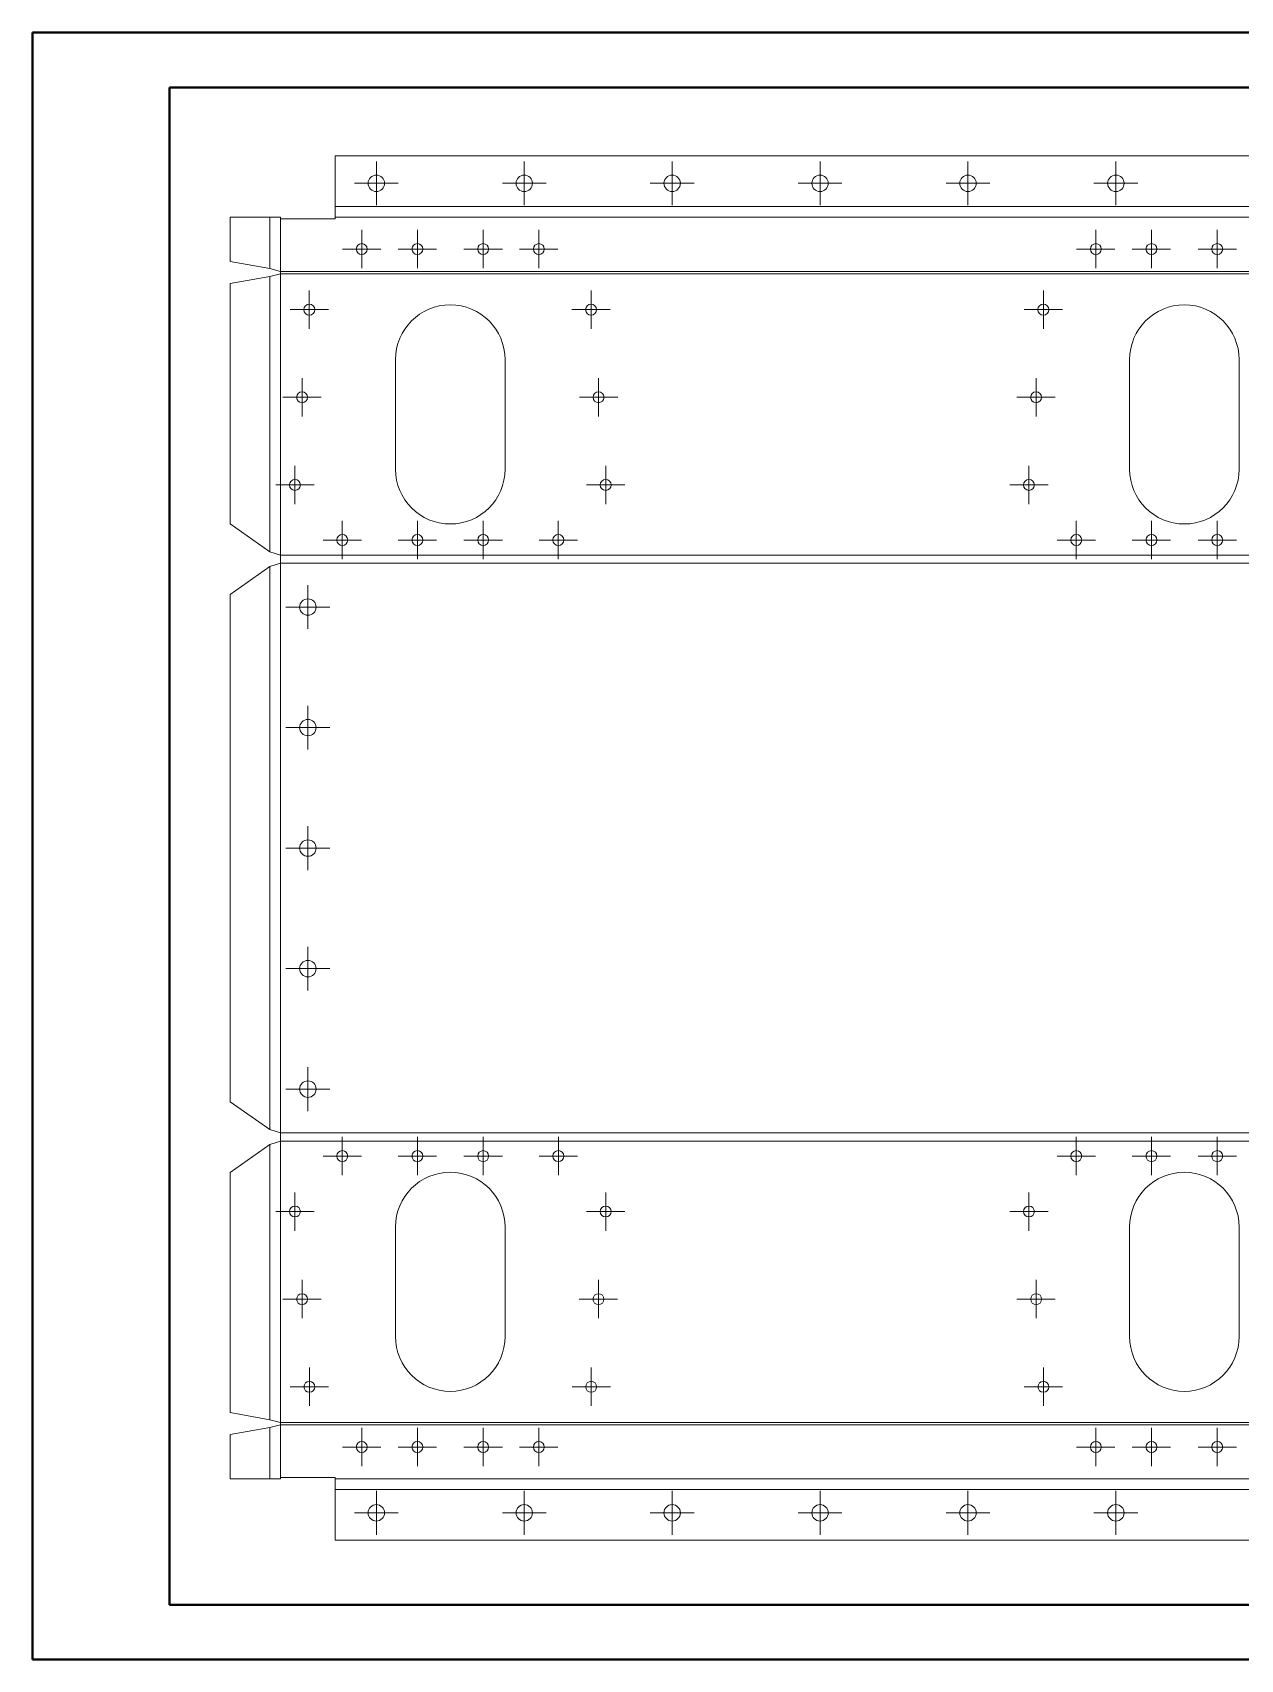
# Model space of a CAD drawing. Header units: millimetres. Extents: x 0 to 420, y 0 to 297.
# Drawn here: x 0.1 to 220.6, y 0.2 to 297.2 of the extents above; entities that cross this region are included whole.
import ezdxf

# ---------------------------------------------------------------- set-up
doc = ezdxf.new("R2010")
doc.units = ezdxf.units.MM

# ---------------------------------------------------------------- blocks, each defined once
blk = doc.blocks.new('SW_CENTERMARKSYMBOL_10')
at = {"color": 0, "linetype": 'Continuous', "lineweight": 0}
for p, q in [((0, 2.5), (0, 4)), ((-2.5, 0), (-4, 0)), ((0, 0), (-2.5, 0)), ((0, 0), (0, 2.5)), ((0, 0), (0, -2.5)), ((0, 0), (2.5, 0)), ((2.5, 0), (4, 0)), ((0, -2.5), (0, -4))]:
    blk.add_line(p, q, dxfattribs=at)
blk = doc.blocks.new('SW_CENTERMARKSYMBOL_11')
at = {"color": 0, "linetype": 'Continuous', "lineweight": 0}
for p, q in [((0, 2.5), (0, 4)), ((-2.5, 0), (-4, 0)), ((0, 0), (-2.5, 0)), ((0, 0), (0, 2.5)), ((0, 0), (0, -2.5)), ((0, 0), (2.5, 0)), ((2.5, 0), (4, 0)), ((0, -2.5), (0, -4))]:
    blk.add_line(p, q, dxfattribs=at)
blk = doc.blocks.new('SW_CENTERMARKSYMBOL_12')
at = {"color": 0, "linetype": 'Continuous', "lineweight": 0}
for p, q in [((0, 2.5), (0, 4)), ((-2.5, 0), (-4, 0)), ((0, 0), (-2.5, 0)), ((0, 0), (0, 2.5)), ((0, 0), (0, -2.5)), ((0, 0), (2.5, 0)), ((2.5, 0), (4, 0)), ((0, -2.5), (0, -4))]:
    blk.add_line(p, q, dxfattribs=at)
blk = doc.blocks.new('SW_CENTERMARKSYMBOL_13')
at = {"color": 0, "linetype": 'Continuous', "lineweight": 0}
for p, q in [((0, 2.5), (0, 4)), ((-2.5, 0), (-4, 0)), ((0, 0), (-2.5, 0)), ((0, 0), (0, 2.5)), ((0, 0), (0, -2.5)), ((0, 0), (2.5, 0)), ((2.5, 0), (4, 0)), ((0, -2.5), (0, -4))]:
    blk.add_line(p, q, dxfattribs=at)
blk = doc.blocks.new('SW_CENTERMARKSYMBOL_14')
at = {"color": 0, "linetype": 'Continuous', "lineweight": 0}
for p, q in [((0, 2.5), (0, 4)), ((-2.5, 0), (-4, 0)), ((0, 0), (-2.5, 0)), ((0, 0), (0, 2.5)), ((0, 0), (0, -2.5)), ((0, 0), (2.5, 0)), ((2.5, 0), (4, 0)), ((0, -2.5), (0, -4))]:
    blk.add_line(p, q, dxfattribs=at)
blk = doc.blocks.new('SW_CENTERMARKSYMBOL_15')
at = {"color": 0, "linetype": 'Continuous', "lineweight": 0}
for p, q in [((0, 2.5), (0, 3.5)), ((-2.5, 0), (-3.5, 0)), ((0, 0), (-2.5, 0)), ((0, 0), (0, 2.5)), ((0, 0), (0, -2.5)), ((0, 0), (2.5, 0)), ((2.5, 0), (3.5, 0)), ((0, -2.5), (0, -3.5))]:
    blk.add_line(p, q, dxfattribs=at)
blk = doc.blocks.new('SW_CENTERMARKSYMBOL_16')
at = {"color": 0, "linetype": 'Continuous', "lineweight": 0}
for p, q in [((0, 2.5), (0, 3.5)), ((-2.5, 0), (-3.5, 0)), ((0, 0), (-2.5, 0)), ((0, 0), (0, 2.5)), ((0, 0), (0, -2.5)), ((0, 0), (2.5, 0)), ((2.5, 0), (3.5, 0)), ((0, -2.5), (0, -3.5))]:
    blk.add_line(p, q, dxfattribs=at)
blk = doc.blocks.new('SW_CENTERMARKSYMBOL_17')
at = {"color": 0, "linetype": 'Continuous', "lineweight": 0}
for p, q in [((0, 2.5), (0, 3.5)), ((-2.5, 0), (-3.5, 0)), ((0, 0), (-2.5, 0)), ((0, 0), (0, 2.5)), ((0, 0), (0, -2.5)), ((0, 0), (2.5, 0)), ((2.5, 0), (3.5, 0)), ((0, -2.5), (0, -3.5))]:
    blk.add_line(p, q, dxfattribs=at)
blk = doc.blocks.new('SW_CENTERMARKSYMBOL_18')
at = {"color": 0, "linetype": 'Continuous', "lineweight": 0}
for p, q in [((0, 2.5), (0, 3.5)), ((-2.5, 0), (-3.5, 0)), ((0, 0), (-2.5, 0)), ((0, 0), (0, 2.5)), ((0, 0), (0, -2.5)), ((0, 0), (2.5, 0)), ((2.5, 0), (3.5, 0)), ((0, -2.5), (0, -3.5))]:
    blk.add_line(p, q, dxfattribs=at)
blk = doc.blocks.new('SW_CENTERMARKSYMBOL_19')
at = {"color": 0, "linetype": 'Continuous', "lineweight": 0}
for p, q in [((0, 2.5), (0, 3.5)), ((-2.5, 0), (-3.5, 0)), ((0, 0), (-2.5, 0)), ((0, 0), (0, 2.5)), ((0, 0), (0, -2.5)), ((0, 0), (2.5, 0)), ((2.5, 0), (3.5, 0)), ((0, -2.5), (0, -3.5))]:
    blk.add_line(p, q, dxfattribs=at)
blk = doc.blocks.new('SW_CENTERMARKSYMBOL_20')
at = {"color": 0, "linetype": 'Continuous', "lineweight": 0}
for p, q in [((0, 2.5), (0, 3.5)), ((-2.5, 0), (-3.5, 0)), ((0, 0), (-2.5, 0)), ((0, 0), (0, 2.5)), ((0, 0), (0, -2.5)), ((0, 0), (2.5, 0)), ((2.5, 0), (3.5, 0)), ((0, -2.5), (0, -3.5))]:
    blk.add_line(p, q, dxfattribs=at)
blk = doc.blocks.new('SW_CENTERMARKSYMBOL_21')
at = {"color": 0, "linetype": 'Continuous', "lineweight": 0}
for p, q in [((0, 2.5), (0, 3.5)), ((-2.5, 0), (-3.5, 0)), ((0, 0), (-2.5, 0)), ((0, 0), (0, 2.5)), ((0, 0), (0, -2.5)), ((0, 0), (2.5, 0)), ((2.5, 0), (3.5, 0)), ((0, -2.5), (0, -3.5))]:
    blk.add_line(p, q, dxfattribs=at)
blk = doc.blocks.new('SW_CENTERMARKSYMBOL_22')
at = {"color": 0, "linetype": 'Continuous', "lineweight": 0}
for p, q in [((0, 2.5), (0, 3.5)), ((-2.5, 0), (-3.5, 0)), ((0, 0), (-2.5, 0)), ((0, 0), (0, 2.5)), ((0, 0), (0, -2.5)), ((0, 0), (2.5, 0)), ((2.5, 0), (3.5, 0)), ((0, -2.5), (0, -3.5))]:
    blk.add_line(p, q, dxfattribs=at)
blk = doc.blocks.new('SW_CENTERMARKSYMBOL_23')
at = {"color": 0, "linetype": 'Continuous', "lineweight": 0}
for p, q in [((0, 2.5), (0, 3.5)), ((-2.5, 0), (-3.5, 0)), ((0, 0), (-2.5, 0)), ((0, 0), (0, 2.5)), ((0, 0), (0, -2.5)), ((0, 0), (2.5, 0)), ((2.5, 0), (3.5, 0)), ((0, -2.5), (0, -3.5))]:
    blk.add_line(p, q, dxfattribs=at)
blk = doc.blocks.new('SW_CENTERMARKSYMBOL_24')
at = {"color": 0, "linetype": 'Continuous', "lineweight": 0}
for p, q in [((0, 2.5), (0, 3.5)), ((-2.5, 0), (-3.5, 0)), ((0, 0), (-2.5, 0)), ((0, 0), (0, 2.5)), ((0, 0), (0, -2.5)), ((0, 0), (2.5, 0)), ((2.5, 0), (3.5, 0)), ((0, -2.5), (0, -3.5))]:
    blk.add_line(p, q, dxfattribs=at)
blk = doc.blocks.new('SW_CENTERMARKSYMBOL_36')
at = {"color": 0, "linetype": 'Continuous', "lineweight": 0}
for p, q in [((0, 2.5), (0, 3.5)), ((-2.5, 0), (-3.5, 0)), ((0, 0), (-2.5, 0)), ((0, 0), (0, 2.5)), ((0, 0), (0, -2.5)), ((0, 0), (2.5, 0)), ((2.5, 0), (3.5, 0)), ((0, -2.5), (0, -3.5))]:
    blk.add_line(p, q, dxfattribs=at)
blk = doc.blocks.new('SW_CENTERMARKSYMBOL_37')
at = {"color": 0, "linetype": 'Continuous', "lineweight": 0}
for p, q in [((0, 2.5), (0, 3.5)), ((-2.5, 0), (-3.5, 0)), ((0, 0), (-2.5, 0)), ((0, 0), (0, 2.5)), ((0, 0), (0, -2.5)), ((0, 0), (2.5, 0)), ((2.5, 0), (3.5, 0)), ((0, -2.5), (0, -3.5))]:
    blk.add_line(p, q, dxfattribs=at)
blk = doc.blocks.new('SW_CENTERMARKSYMBOL_38')
at = {"color": 0, "linetype": 'Continuous', "lineweight": 0}
for p, q in [((0, 2.5), (0, 3.5)), ((-2.5, 0), (-3.5, 0)), ((0, 0), (-2.5, 0)), ((0, 0), (0, 2.5)), ((0, 0), (0, -2.5)), ((0, 0), (2.5, 0)), ((2.5, 0), (3.5, 0)), ((0, -2.5), (0, -3.5))]:
    blk.add_line(p, q, dxfattribs=at)
blk = doc.blocks.new('SW_CENTERMARKSYMBOL_39')
at = {"color": 0, "linetype": 'Continuous', "lineweight": 0}
for p, q in [((0, 2.5), (0, 3.5)), ((-2.5, 0), (-3.5, 0)), ((0, 0), (-2.5, 0)), ((0, 0), (0, 2.5)), ((0, 0), (0, -2.5)), ((0, 0), (2.5, 0)), ((2.5, 0), (3.5, 0)), ((0, -2.5), (0, -3.5))]:
    blk.add_line(p, q, dxfattribs=at)
blk = doc.blocks.new('SW_CENTERMARKSYMBOL_40')
at = {"color": 0, "linetype": 'Continuous', "lineweight": 0}
for p, q in [((0, 2.5), (0, 3.5)), ((-2.5, 0), (-3.5, 0)), ((0, 0), (-2.5, 0)), ((0, 0), (0, 2.5)), ((0, 0), (0, -2.5)), ((0, 0), (2.5, 0)), ((2.5, 0), (3.5, 0)), ((0, -2.5), (0, -3.5))]:
    blk.add_line(p, q, dxfattribs=at)
blk = doc.blocks.new('SW_CENTERMARKSYMBOL_41')
at = {"color": 0, "linetype": 'Continuous', "lineweight": 0}
for p, q in [((0, 2.5), (0, 3.5)), ((-2.5, 0), (-3.5, 0)), ((0, 0), (-2.5, 0)), ((0, 0), (0, 2.5)), ((0, 0), (0, -2.5)), ((0, 0), (2.5, 0)), ((2.5, 0), (3.5, 0)), ((0, -2.5), (0, -3.5))]:
    blk.add_line(p, q, dxfattribs=at)
blk = doc.blocks.new('SW_CENTERMARKSYMBOL_55')
at = {"color": 0, "linetype": 'Continuous', "lineweight": 0}
for p, q in [((0, 2.5), (0, 3.5)), ((-2.5, 0), (-3.5, 0)), ((0, 0), (-2.5, 0)), ((0, 0), (0, 2.5)), ((0, 0), (0, -2.5)), ((0, 0), (2.5, 0)), ((2.5, 0), (3.5, 0)), ((0, -2.5), (0, -3.5))]:
    blk.add_line(p, q, dxfattribs=at)
blk = doc.blocks.new('SW_CENTERMARKSYMBOL_56')
at = {"color": 0, "linetype": 'Continuous', "lineweight": 0}
for p, q in [((0, 2.5), (0, 3.5)), ((-2.5, 0), (-3.5, 0)), ((0, 0), (-2.5, 0)), ((0, 0), (0, 2.5)), ((0, 0), (0, -2.5)), ((0, 0), (2.5, 0)), ((2.5, 0), (3.5, 0)), ((0, -2.5), (0, -3.5))]:
    blk.add_line(p, q, dxfattribs=at)
blk = doc.blocks.new('SW_CENTERMARKSYMBOL_57')
at = {"color": 0, "linetype": 'Continuous', "lineweight": 0}
for p, q in [((0, 2.5), (0, 3.5)), ((-2.5, 0), (-3.5, 0)), ((0, 0), (-2.5, 0)), ((0, 0), (0, 2.5)), ((0, 0), (0, -2.5)), ((0, 0), (2.5, 0)), ((2.5, 0), (3.5, 0)), ((0, -2.5), (0, -3.5))]:
    blk.add_line(p, q, dxfattribs=at)
blk = doc.blocks.new('SW_CENTERMARKSYMBOL_58')
at = {"color": 0, "linetype": 'Continuous', "lineweight": 0}
for p, q in [((0, 2.5), (0, 3.5)), ((-2.5, 0), (-3.5, 0)), ((0, 0), (-2.5, 0)), ((0, 0), (0, 2.5)), ((0, 0), (0, -2.5)), ((0, 0), (2.5, 0)), ((2.5, 0), (3.5, 0)), ((0, -2.5), (0, -3.5))]:
    blk.add_line(p, q, dxfattribs=at)
blk = doc.blocks.new('SW_CENTERMARKSYMBOL_59')
at = {"color": 0, "linetype": 'Continuous', "lineweight": 0}
for p, q in [((0, 2.5), (0, 3.5)), ((-2.5, 0), (-3.5, 0)), ((0, 0), (-2.5, 0)), ((0, 0), (0, 2.5)), ((0, 0), (0, -2.5)), ((0, 0), (2.5, 0)), ((2.5, 0), (3.5, 0)), ((0, -2.5), (0, -3.5))]:
    blk.add_line(p, q, dxfattribs=at)
blk = doc.blocks.new('SW_CENTERMARKSYMBOL_60')
at = {"color": 0, "linetype": 'Continuous', "lineweight": 0}
for p, q in [((0, 2.5), (0, 3.5)), ((-2.5, 0), (-3.5, 0)), ((0, 0), (-2.5, 0)), ((0, 0), (0, 2.5)), ((0, 0), (0, -2.5)), ((0, 0), (2.5, 0)), ((2.5, 0), (3.5, 0)), ((0, -2.5), (0, -3.5))]:
    blk.add_line(p, q, dxfattribs=at)
blk = doc.blocks.new('SW_CENTERMARKSYMBOL_61')
at = {"color": 0, "linetype": 'Continuous', "lineweight": 0}
for p, q in [((0, 2.5), (0, 3.5)), ((-2.5, 0), (-3.5, 0)), ((0, 0), (-2.5, 0)), ((0, 0), (0, 2.5)), ((0, 0), (0, -2.5)), ((0, 0), (2.5, 0)), ((2.5, 0), (3.5, 0)), ((0, -2.5), (0, -3.5))]:
    blk.add_line(p, q, dxfattribs=at)
blk = doc.blocks.new('SW_CENTERMARKSYMBOL_62')
at = {"color": 0, "linetype": 'Continuous', "lineweight": 0}
for p, q in [((0, 2.5), (0, 3.5)), ((-2.5, 0), (-3.5, 0)), ((0, 0), (-2.5, 0)), ((0, 0), (0, 2.5)), ((0, 0), (0, -2.5)), ((0, 0), (2.5, 0)), ((2.5, 0), (3.5, 0)), ((0, -2.5), (0, -3.5))]:
    blk.add_line(p, q, dxfattribs=at)
blk = doc.blocks.new('SW_CENTERMARKSYMBOL_63')
at = {"color": 0, "linetype": 'Continuous', "lineweight": 0}
for p, q in [((0, 2.5), (0, 3.5)), ((-2.5, 0), (-3.5, 0)), ((0, 0), (-2.5, 0)), ((0, 0), (0, 2.5)), ((0, 0), (0, -2.5)), ((0, 0), (2.5, 0)), ((2.5, 0), (3.5, 0)), ((0, -2.5), (0, -3.5))]:
    blk.add_line(p, q, dxfattribs=at)
blk = doc.blocks.new('SW_CENTERMARKSYMBOL_64')
at = {"color": 0, "linetype": 'Continuous', "lineweight": 0}
for p, q in [((0, 2.5), (0, 3.5)), ((-2.5, 0), (-3.5, 0)), ((0, 0), (-2.5, 0)), ((0, 0), (0, 2.5)), ((0, 0), (0, -2.5)), ((0, 0), (2.5, 0)), ((2.5, 0), (3.5, 0)), ((0, -2.5), (0, -3.5))]:
    blk.add_line(p, q, dxfattribs=at)
blk = doc.blocks.new('SW_CENTERMARKSYMBOL_69')
at = {"color": 0, "linetype": 'Continuous', "lineweight": 0}
for p, q in [((0, 2.5), (0, 3.5)), ((-2.5, 0), (-3.5, 0)), ((0, 0), (-2.5, 0)), ((0, 0), (0, 2.5)), ((0, 0), (0, -2.5)), ((0, 0), (2.5, 0)), ((2.5, 0), (3.5, 0)), ((0, -2.5), (0, -3.5))]:
    blk.add_line(p, q, dxfattribs=at)
blk = doc.blocks.new('SW_CENTERMARKSYMBOL_70')
at = {"color": 0, "linetype": 'Continuous', "lineweight": 0}
for p, q in [((0, 2.5), (0, 3.5)), ((-2.5, 0), (-3.5, 0)), ((0, 0), (-2.5, 0)), ((0, 0), (0, 2.5)), ((0, 0), (0, -2.5)), ((0, 0), (2.5, 0)), ((2.5, 0), (3.5, 0)), ((0, -2.5), (0, -3.5))]:
    blk.add_line(p, q, dxfattribs=at)
blk = doc.blocks.new('SW_CENTERMARKSYMBOL_71')
at = {"color": 0, "linetype": 'Continuous', "lineweight": 0}
for p, q in [((0, 2.5), (0, 3.5)), ((-2.5, 0), (-3.5, 0)), ((0, 0), (-2.5, 0)), ((0, 0), (0, 2.5)), ((0, 0), (0, -2.5)), ((0, 0), (2.5, 0)), ((2.5, 0), (3.5, 0)), ((0, -2.5), (0, -3.5))]:
    blk.add_line(p, q, dxfattribs=at)
blk = doc.blocks.new('SW_CENTERMARKSYMBOL_72')
at = {"color": 0, "linetype": 'Continuous', "lineweight": 0}
for p, q in [((0, 2.5), (0, 3.5)), ((-2.5, 0), (-3.5, 0)), ((0, 0), (-2.5, 0)), ((0, 0), (0, 2.5)), ((0, 0), (0, -2.5)), ((0, 0), (2.5, 0)), ((2.5, 0), (3.5, 0)), ((0, -2.5), (0, -3.5))]:
    blk.add_line(p, q, dxfattribs=at)
blk = doc.blocks.new('SW_CENTERMARKSYMBOL_73')
at = {"color": 0, "linetype": 'Continuous', "lineweight": 0}
for p, q in [((0, 2.5), (0, 3.5)), ((-2.5, 0), (-3.5, 0)), ((0, 0), (-2.5, 0)), ((0, 0), (0, 2.5)), ((0, 0), (0, -2.5)), ((0, 0), (2.5, 0)), ((2.5, 0), (3.5, 0)), ((0, -2.5), (0, -3.5))]:
    blk.add_line(p, q, dxfattribs=at)
blk = doc.blocks.new('SW_CENTERMARKSYMBOL_74')
at = {"color": 0, "linetype": 'Continuous', "lineweight": 0}
for p, q in [((0, 2.5), (0, 3.5)), ((-2.5, 0), (-3.5, 0)), ((0, 0), (-2.5, 0)), ((0, 0), (0, 2.5)), ((0, 0), (0, -2.5)), ((0, 0), (2.5, 0)), ((2.5, 0), (3.5, 0)), ((0, -2.5), (0, -3.5))]:
    blk.add_line(p, q, dxfattribs=at)
blk = doc.blocks.new('SW_CENTERMARKSYMBOL_76')
at = {"color": 0, "linetype": 'Continuous', "lineweight": 0}
for p, q in [((0, 2.5), (0, 3.5)), ((-2.5, 0), (-3.5, 0)), ((0, 0), (-2.5, 0)), ((0, 0), (0, 2.5)), ((0, 0), (0, -2.5)), ((0, 0), (2.5, 0)), ((2.5, 0), (3.5, 0)), ((0, -2.5), (0, -3.5))]:
    blk.add_line(p, q, dxfattribs=at)
blk = doc.blocks.new('SW_CENTERMARKSYMBOL_77')
at = {"color": 0, "linetype": 'Continuous', "lineweight": 0}
for p, q in [((0, 2.5), (0, 3.5)), ((-2.5, 0), (-3.5, 0)), ((0, 0), (-2.5, 0)), ((0, 0), (0, 2.5)), ((0, 0), (0, -2.5)), ((0, 0), (2.5, 0)), ((2.5, 0), (3.5, 0)), ((0, -2.5), (0, -3.5))]:
    blk.add_line(p, q, dxfattribs=at)
blk = doc.blocks.new('SW_CENTERMARKSYMBOL_78')
at = {"color": 0, "linetype": 'Continuous', "lineweight": 0}
for p, q in [((0, 2.5), (0, 3.5)), ((-2.5, 0), (-3.5, 0)), ((0, 0), (-2.5, 0)), ((0, 0), (0, 2.5)), ((0, 0), (0, -2.5)), ((0, 0), (2.5, 0)), ((2.5, 0), (3.5, 0)), ((0, -2.5), (0, -3.5))]:
    blk.add_line(p, q, dxfattribs=at)
blk = doc.blocks.new('SW_CENTERMARKSYMBOL_83')
at = {"color": 0, "linetype": 'Continuous', "lineweight": 0}
for p, q in [((0, 2.5), (0, 3.5)), ((-2.5, 0), (-3.5, 0)), ((0, 0), (-2.5, 0)), ((0, 0), (0, 2.5)), ((0, 0), (0, -2.5)), ((0, 0), (2.5, 0)), ((2.5, 0), (3.5, 0)), ((0, -2.5), (0, -3.5))]:
    blk.add_line(p, q, dxfattribs=at)
blk = doc.blocks.new('SW_CENTERMARKSYMBOL_84')
at = {"color": 0, "linetype": 'Continuous', "lineweight": 0}
for p, q in [((0, 2.5), (0, 3.5)), ((-2.5, 0), (-3.5, 0)), ((0, 0), (-2.5, 0)), ((0, 0), (0, 2.5)), ((0, 0), (0, -2.5)), ((0, 0), (2.5, 0)), ((2.5, 0), (3.5, 0)), ((0, -2.5), (0, -3.5))]:
    blk.add_line(p, q, dxfattribs=at)
blk = doc.blocks.new('SW_CENTERMARKSYMBOL_85')
at = {"color": 0, "linetype": 'Continuous', "lineweight": 0}
for p, q in [((0, 2.5), (0, 3.5)), ((-2.5, 0), (-3.5, 0)), ((0, 0), (-2.5, 0)), ((0, 0), (0, 2.5)), ((0, 0), (0, -2.5)), ((0, 0), (2.5, 0)), ((2.5, 0), (3.5, 0)), ((0, -2.5), (0, -3.5))]:
    blk.add_line(p, q, dxfattribs=at)
blk = doc.blocks.new('SW_CENTERMARKSYMBOL_86')
at = {"color": 0, "linetype": 'Continuous', "lineweight": 0}
for p, q in [((0, 2.5), (0, 3.5)), ((-2.5, 0), (-3.5, 0)), ((0, 0), (-2.5, 0)), ((0, 0), (0, 2.5)), ((0, 0), (0, -2.5)), ((0, 0), (2.5, 0)), ((2.5, 0), (3.5, 0)), ((0, -2.5), (0, -3.5))]:
    blk.add_line(p, q, dxfattribs=at)
blk = doc.blocks.new('SW_CENTERMARKSYMBOL_87')
at = {"color": 0, "linetype": 'Continuous', "lineweight": 0}
for p, q in [((0, 2.5), (0, 3.5)), ((-2.5, 0), (-3.5, 0)), ((0, 0), (-2.5, 0)), ((0, 0), (0, 2.5)), ((0, 0), (0, -2.5)), ((0, 0), (2.5, 0)), ((2.5, 0), (3.5, 0)), ((0, -2.5), (0, -3.5))]:
    blk.add_line(p, q, dxfattribs=at)
blk = doc.blocks.new('SW_CENTERMARKSYMBOL_88')
at = {"color": 0, "linetype": 'Continuous', "lineweight": 0}
for p, q in [((0, 2.5), (0, 3.5)), ((-2.5, 0), (-3.5, 0)), ((0, 0), (-2.5, 0)), ((0, 0), (0, 2.5)), ((0, 0), (0, -2.5)), ((0, 0), (2.5, 0)), ((2.5, 0), (3.5, 0)), ((0, -2.5), (0, -3.5))]:
    blk.add_line(p, q, dxfattribs=at)
blk = doc.blocks.new('SW_CENTERMARKSYMBOL_89')
at = {"color": 0, "linetype": 'Continuous', "lineweight": 0}
for p, q in [((0, 2.5), (0, 3.5)), ((-2.5, 0), (-3.5, 0)), ((0, 0), (-2.5, 0)), ((0, 0), (0, 2.5)), ((0, 0), (0, -2.5)), ((0, 0), (2.5, 0)), ((2.5, 0), (3.5, 0)), ((0, -2.5), (0, -3.5))]:
    blk.add_line(p, q, dxfattribs=at)
blk = doc.blocks.new('SW_CENTERMARKSYMBOL_91')
at = {"color": 0, "linetype": 'Continuous', "lineweight": 0}
for p, q in [((0, 2.5), (0, 3.5)), ((-2.5, 0), (-3.5, 0)), ((0, 0), (-2.5, 0)), ((0, 0), (0, 2.5)), ((0, 0), (0, -2.5)), ((0, 0), (2.5, 0)), ((2.5, 0), (3.5, 0)), ((0, -2.5), (0, -3.5))]:
    blk.add_line(p, q, dxfattribs=at)
blk = doc.blocks.new('SW_CENTERMARKSYMBOL_92')
at = {"color": 0, "linetype": 'Continuous', "lineweight": 0}
for p, q in [((0, 2.5), (0, 3.5)), ((-2.5, 0), (-3.5, 0)), ((0, 0), (-2.5, 0)), ((0, 0), (0, 2.5)), ((0, 0), (0, -2.5)), ((0, 0), (2.5, 0)), ((2.5, 0), (3.5, 0)), ((0, -2.5), (0, -3.5))]:
    blk.add_line(p, q, dxfattribs=at)
blk = doc.blocks.new('SW_CENTERMARKSYMBOL_93')
at = {"color": 0, "linetype": 'Continuous', "lineweight": 0}
for p, q in [((0, 2.5), (0, 3.5)), ((-2.5, 0), (-3.5, 0)), ((0, 0), (-2.5, 0)), ((0, 0), (0, 2.5)), ((0, 0), (0, -2.5)), ((0, 0), (2.5, 0)), ((2.5, 0), (3.5, 0)), ((0, -2.5), (0, -3.5))]:
    blk.add_line(p, q, dxfattribs=at)
blk = doc.blocks.new('SW_CENTERMARKSYMBOL_94')
at = {"color": 0, "linetype": 'Continuous', "lineweight": 0}
for p, q in [((0, 2.5), (0, 3.5)), ((-2.5, 0), (-3.5, 0)), ((0, 0), (-2.5, 0)), ((0, 0), (0, 2.5)), ((0, 0), (0, -2.5)), ((0, 0), (2.5, 0)), ((2.5, 0), (3.5, 0)), ((0, -2.5), (0, -3.5))]:
    blk.add_line(p, q, dxfattribs=at)
blk = doc.blocks.new('SW_CENTERMARKSYMBOL_104')
at = {"color": 0, "linetype": 'Continuous', "lineweight": 0}
for p, q in [((0, 2.5), (0, 4)), ((-2.5, 0), (-4, 0)), ((0, 0), (-2.5, 0)), ((0, 0), (0, 2.5)), ((0, 0), (0, -2.5)), ((0, 0), (2.5, 0)), ((2.5, 0), (4, 0)), ((0, -2.5), (0, -4))]:
    blk.add_line(p, q, dxfattribs=at)
blk = doc.blocks.new('SW_CENTERMARKSYMBOL_105')
at = {"color": 0, "linetype": 'Continuous', "lineweight": 0}
for p, q in [((0, 2.5), (0, 4)), ((-2.5, 0), (-4, 0)), ((0, 0), (-2.5, 0)), ((0, 0), (0, 2.5)), ((0, 0), (0, -2.5)), ((0, 0), (2.5, 0)), ((2.5, 0), (4, 0)), ((0, -2.5), (0, -4))]:
    blk.add_line(p, q, dxfattribs=at)
blk = doc.blocks.new('SW_CENTERMARKSYMBOL_106')
at = {"color": 0, "linetype": 'Continuous', "lineweight": 0}
for p, q in [((0, 2.5), (0, 4)), ((-2.5, 0), (-4, 0)), ((0, 0), (-2.5, 0)), ((0, 0), (0, 2.5)), ((0, 0), (0, -2.5)), ((0, 0), (2.5, 0)), ((2.5, 0), (4, 0)), ((0, -2.5), (0, -4))]:
    blk.add_line(p, q, dxfattribs=at)
blk = doc.blocks.new('SW_CENTERMARKSYMBOL_107')
at = {"color": 0, "linetype": 'Continuous', "lineweight": 0}
for p, q in [((0, 2.5), (0, 4)), ((-2.5, 0), (-4, 0)), ((0, 0), (-2.5, 0)), ((0, 0), (0, 2.5)), ((0, 0), (0, -2.5)), ((0, 0), (2.5, 0)), ((2.5, 0), (4, 0)), ((0, -2.5), (0, -4))]:
    blk.add_line(p, q, dxfattribs=at)
blk = doc.blocks.new('SW_CENTERMARKSYMBOL_108')
at = {"color": 0, "linetype": 'Continuous', "lineweight": 0}
for p, q in [((0, 2.5), (0, 4)), ((-2.5, 0), (-4, 0)), ((0, 0), (-2.5, 0)), ((0, 0), (0, 2.5)), ((0, 0), (0, -2.5)), ((0, 0), (2.5, 0)), ((2.5, 0), (4, 0)), ((0, -2.5), (0, -4))]:
    blk.add_line(p, q, dxfattribs=at)
blk = doc.blocks.new('SW_CENTERMARKSYMBOL_109')
at = {"color": 0, "linetype": 'Continuous', "lineweight": 0}
for p, q in [((0, 2.5), (0, 4)), ((-2.5, 0), (-4, 0)), ((0, 0), (-2.5, 0)), ((0, 0), (0, 2.5)), ((0, 0), (0, -2.5)), ((0, 0), (2.5, 0)), ((2.5, 0), (4, 0)), ((0, -2.5), (0, -4))]:
    blk.add_line(p, q, dxfattribs=at)
blk = doc.blocks.new('SW_CENTERMARKSYMBOL_112')
at = {"color": 0, "linetype": 'Continuous', "lineweight": 0}
for p, q in [((0, 2.5), (0, 4)), ((-2.5, 0), (-4, 0)), ((0, 0), (-2.5, 0)), ((0, 0), (0, 2.5)), ((0, 0), (0, -2.5)), ((0, 0), (2.5, 0)), ((2.5, 0), (4, 0)), ((0, -2.5), (0, -4))]:
    blk.add_line(p, q, dxfattribs=at)
blk = doc.blocks.new('SW_CENTERMARKSYMBOL_113')
at = {"color": 0, "linetype": 'Continuous', "lineweight": 0}
for p, q in [((0, 2.5), (0, 4)), ((-2.5, 0), (-4, 0)), ((0, 0), (-2.5, 0)), ((0, 0), (0, 2.5)), ((0, 0), (0, -2.5)), ((0, 0), (2.5, 0)), ((2.5, 0), (4, 0)), ((0, -2.5), (0, -4))]:
    blk.add_line(p, q, dxfattribs=at)
blk = doc.blocks.new('SW_CENTERMARKSYMBOL_114')
at = {"color": 0, "linetype": 'Continuous', "lineweight": 0}
for p, q in [((0, 2.5), (0, 4)), ((-2.5, 0), (-4, 0)), ((0, 0), (-2.5, 0)), ((0, 0), (0, 2.5)), ((0, 0), (0, -2.5)), ((0, 0), (2.5, 0)), ((2.5, 0), (4, 0)), ((0, -2.5), (0, -4))]:
    blk.add_line(p, q, dxfattribs=at)
blk = doc.blocks.new('SW_CENTERMARKSYMBOL_115')
at = {"color": 0, "linetype": 'Continuous', "lineweight": 0}
for p, q in [((0, 2.5), (0, 4)), ((-2.5, 0), (-4, 0)), ((0, 0), (-2.5, 0)), ((0, 0), (0, 2.5)), ((0, 0), (0, -2.5)), ((0, 0), (2.5, 0)), ((2.5, 0), (4, 0)), ((0, -2.5), (0, -4))]:
    blk.add_line(p, q, dxfattribs=at)
blk = doc.blocks.new('SW_CENTERMARKSYMBOL_116')
at = {"color": 0, "linetype": 'Continuous', "lineweight": 0}
for p, q in [((0, 2.5), (0, 4)), ((-2.5, 0), (-4, 0)), ((0, 0), (-2.5, 0)), ((0, 0), (0, 2.5)), ((0, 0), (0, -2.5)), ((0, 0), (2.5, 0)), ((2.5, 0), (4, 0)), ((0, -2.5), (0, -4))]:
    blk.add_line(p, q, dxfattribs=at)
blk = doc.blocks.new('SW_CENTERMARKSYMBOL_117')
at = {"color": 0, "linetype": 'Continuous', "lineweight": 0}
for p, q in [((0, 2.5), (0, 4)), ((-2.5, 0), (-4, 0)), ((0, 0), (-2.5, 0)), ((0, 0), (0, 2.5)), ((0, 0), (0, -2.5)), ((0, 0), (2.5, 0)), ((2.5, 0), (4, 0)), ((0, -2.5), (0, -4))]:
    blk.add_line(p, q, dxfattribs=at)

msp = doc.modelspace()

# ---------------------------------------------------------------- linework, layer by layer
at = {"color": 7, "linetype": 'Continuous', "lineweight": 40}
for p, q in [((0.08, 0.21), (0.08, 297.21)), ((0.08, 297.21), (420.08, 297.21)), ((25.08, 10.21), (25.08, 287.21)), ((25.08, 287.21), (410.08, 287.21)), ((25.08, 10.21), (410.08, 10.21)), ((0.08, 0.21), (420.08, 0.21))]:
    msp.add_line(p, q, dxfattribs=at)
at = {"color": 7, "linetype": 'Continuous', "lineweight": 15}
for p, q in [((55.34, 274.69), (55.34, 265.43)), ((55.34, 274.69), (232.34, 274.69)), ((55.34, 263.48), (55.34, 265.43)), ((232.34, 265.43), (55.34, 265.43)), ((36.13, 263.48), (43.39, 263.48)), ((36.13, 255.4), (36.13, 263.48)), ((43.39, 263.48), (45.34, 263.48)), ((43.39, 263.48), (43.39, 254.12)), ((45.34, 263.48), (45.34, 263.22)), ((45.34, 253.61), (45.34, 263.22)), ((55.34, 263.22), (45.34, 263.22)), ((55.34, 263.22), (55.34, 263.48)), ((55.34, 263.48), (232.34, 263.48)), ((36.13, 255.4), (43.39, 254.12)), ((43.39, 252.67), (36.13, 251.39)), ((45.34, 253.61), (43.39, 254.12)), ((43.39, 252.67), (45.34, 253.18)), ((43.39, 252.67), (43.39, 202.44)), ((375.34, 253.61), (45.34, 253.61)), ((45.34, 253.18), (45.34, 253.61)), ((45.34, 201.83), (45.34, 253.18)), ((45.34, 253.18), (375.34, 253.18)), ((36.13, 207.52), (36.13, 251.39)), ((66.34, 217.5), (66.34, 237.5)), ((86.34, 237.5), (86.34, 217.5)), ((200.34, 217.5), (200.34, 237.5)), ((220.34, 237.5), (220.34, 217.5)), ((36.13, 207.52), (43.39, 202.44)), ((45.34, 201.83), (43.39, 202.44)), ((43.39, 199.71), (36.13, 194.62)), ((43.39, 199.71), (45.34, 200.32)), ((43.39, 199.71), (43.39, 96.96)), ((45.34, 200.32), (45.34, 201.83)), ((375.34, 201.83), (45.34, 201.83)), ((45.34, 200.32), (375.34, 200.32)), ((45.34, 200.32), (45.34, 96.35)), ((36.13, 102.04), (36.13, 194.62)), ((36.13, 102.04), (43.39, 96.96)), ((45.34, 96.35), (43.39, 96.96)), ((375.34, 96.35), (45.34, 96.35)), ((45.34, 94.84), (45.34, 96.35)), ((43.39, 94.23), (36.13, 89.14)), ((43.39, 94.23), (45.34, 94.84)), ((43.39, 94.23), (43.39, 43.99)), ((45.34, 43.48), (45.34, 94.84)), ((45.34, 94.84), (375.34, 94.84)), ((36.13, 45.27), (36.13, 89.14)), ((66.34, 59.16), (66.34, 79.16)), ((86.34, 79.16), (86.34, 59.16)), ((200.34, 59.16), (200.34, 79.16)), ((220.34, 79.16), (220.34, 59.16)), ((36.13, 45.27), (43.39, 43.99)), ((43.39, 42.54), (36.13, 41.26)), ((45.34, 43.48), (43.39, 43.99)), ((43.39, 42.54), (45.34, 43.05)), ((43.39, 42.54), (43.39, 33.18)), ((375.34, 43.48), (45.34, 43.48)), ((45.34, 43.05), (45.34, 43.48)), ((45.34, 43.05), (375.34, 43.05)), ((45.34, 33.44), (45.34, 43.05)), ((36.13, 33.18), (36.13, 41.26)), ((43.39, 33.18), (36.13, 33.18)), ((45.34, 33.18), (43.39, 33.18)), ((45.34, 33.44), (45.34, 33.18)), ((45.34, 33.44), (55.34, 33.44)), ((55.34, 33.44), (55.34, 33.18)), ((232.34, 33.18), (55.34, 33.18)), ((55.34, 31.24), (55.34, 33.18)), ((55.34, 31.24), (232.34, 31.24)), ((55.34, 21.98), (55.34, 31.24)), ((232.34, 21.98), (55.34, 21.98))]:
    msp.add_line(p, q, dxfattribs=at)
for centre, radius in [((62.84, 269.69), 1.5), ((89.84, 269.69), 1.5), ((116.84, 269.69), 1.5), ((143.84, 269.69), 1.5), ((170.84, 269.69), 1.5), ((197.84, 269.69), 1.5), ((60.18, 257.68), 1), ((70.34, 257.68), 1), ((82.34, 257.68), 1), ((92.5, 257.68), 1), ((194.18, 257.68), 1), ((204.34, 257.68), 1), ((216.34, 257.68), 1), ((50.6, 246.63), 1), ((102.04, 246.63), 1), ((184.6, 246.63), 1), ((49.28, 230.63), 1), ((103.4, 230.63), 1), ((183.28, 230.63), 1), ((47.97, 214.63), 1), ((104.71, 214.63), 1), ((181.97, 214.63), 1), ((56.61, 204.57), 1), ((70.34, 204.57), 1), ((82.34, 204.57), 1), ((96.06, 204.57), 1), ((190.61, 204.57), 1), ((204.34, 204.57), 1), ((216.34, 204.57), 1), ((50.34, 192.33), 1.5), ((50.34, 170.33), 1.5), ((50.34, 148.33), 1.5), ((50.34, 126.33), 1.5), ((50.34, 104.33), 1.5), ((56.62, 92.1), 1), ((70.34, 92.1), 1), ((82.34, 92.1), 1), ((96.07, 92.1), 1), ((190.61, 92.1), 1), ((204.34, 92.1), 1), ((216.34, 92.1), 1), ((47.97, 81.99), 1), ((104.71, 81.99), 1), ((181.97, 81.99), 1), ((49.29, 65.99), 1), ((103.39, 65.99), 1), ((183.29, 65.99), 1), ((50.62, 49.99), 1), ((102.06, 49.99), 1), ((184.62, 49.99), 1), ((60.18, 39), 1), ((70.34, 39), 1), ((82.34, 39), 1), ((92.5, 39), 1), ((194.18, 39), 1), ((204.34, 39), 1), ((216.34, 39), 1), ((62.84, 26.98), 1.5), ((89.84, 26.98), 1.5), ((116.84, 26.98), 1.5), ((143.84, 26.98), 1.5), ((170.84, 26.98), 1.5), ((197.84, 26.98), 1.5)]:
    msp.add_circle(centre, radius, dxfattribs=at)
for centre, start, end in [((76.34, 237.5), 0, 180), ((210.34, 237.5), 0, 180), ((76.34, 217.5), 180, 0), ((210.34, 217.5), 180, 0), ((76.34, 79.16), 0, 180), ((210.34, 79.16), 0, 180), ((76.34, 59.16), 180, 0), ((210.34, 59.16), 180, 0)]:
    msp.add_arc(centre, 10, start, end, dxfattribs=at)

# ---------------------------------------------------------------- block references
at = {"color": 7, "linetype": 'Continuous', "lineweight": 0}
for name, p in [('SW_CENTERMARKSYMBOL_107', (62.84, 269.69)), ('SW_CENTERMARKSYMBOL_106', (89.84, 269.69)), ('SW_CENTERMARKSYMBOL_108', (116.84, 269.69)), ('SW_CENTERMARKSYMBOL_105', (143.84, 269.69)), ('SW_CENTERMARKSYMBOL_109', (170.84, 269.69)), ('SW_CENTERMARKSYMBOL_104', (197.84, 269.69)), ('SW_CENTERMARKSYMBOL_91', (60.18, 257.68)), ('SW_CENTERMARKSYMBOL_92', (70.34, 257.68)), ('SW_CENTERMARKSYMBOL_93', (82.34, 257.68)), ('SW_CENTERMARKSYMBOL_94', (92.5, 257.68)), ('SW_CENTERMARKSYMBOL_87', (194.18, 257.68)), ('SW_CENTERMARKSYMBOL_88', (204.34, 257.68)), ('SW_CENTERMARKSYMBOL_89', (216.34, 257.68)), ('SW_CENTERMARKSYMBOL_64', (50.6, 246.63)), ('SW_CENTERMARKSYMBOL_55', (102.04, 246.63)), ('SW_CENTERMARKSYMBOL_74', (184.6, 246.63)), ('SW_CENTERMARKSYMBOL_63', (49.28, 230.63)), ('SW_CENTERMARKSYMBOL_56', (103.4, 230.63)), ('SW_CENTERMARKSYMBOL_73', (183.28, 230.63)), ('SW_CENTERMARKSYMBOL_62', (47.97, 214.63)), ('SW_CENTERMARKSYMBOL_57', (104.71, 214.63)), ('SW_CENTERMARKSYMBOL_72', (181.97, 214.63)), ('SW_CENTERMARKSYMBOL_61', (56.61, 204.57)), ('SW_CENTERMARKSYMBOL_60', (70.34, 204.57)), ('SW_CENTERMARKSYMBOL_59', (82.34, 204.57)), ('SW_CENTERMARKSYMBOL_58', (96.06, 204.57)), ('SW_CENTERMARKSYMBOL_71', (190.61, 204.57)), ('SW_CENTERMARKSYMBOL_70', (204.34, 204.57)), ('SW_CENTERMARKSYMBOL_69', (216.34, 204.57)), ('SW_CENTERMARKSYMBOL_12', (50.34, 192.33)), ('SW_CENTERMARKSYMBOL_11', (50.34, 170.33)), ('SW_CENTERMARKSYMBOL_10', (50.34, 148.33)), ('SW_CENTERMARKSYMBOL_13', (50.34, 126.33)), ('SW_CENTERMARKSYMBOL_14', (50.34, 104.33)), ('SW_CENTERMARKSYMBOL_21', (56.62, 92.1)), ('SW_CENTERMARKSYMBOL_22', (70.34, 92.1)), ('SW_CENTERMARKSYMBOL_23', (82.34, 92.1)), ('SW_CENTERMARKSYMBOL_24', (96.07, 92.1)), ('SW_CENTERMARKSYMBOL_38', (190.61, 92.1)), ('SW_CENTERMARKSYMBOL_37', (204.34, 92.1)), ('SW_CENTERMARKSYMBOL_36', (216.34, 92.1)), ('SW_CENTERMARKSYMBOL_19', (47.97, 81.99)), ('SW_CENTERMARKSYMBOL_20', (104.71, 81.99)), ('SW_CENTERMARKSYMBOL_39', (181.97, 81.99)), ('SW_CENTERMARKSYMBOL_18', (49.29, 65.99)), ('SW_CENTERMARKSYMBOL_17', (103.39, 65.99)), ('SW_CENTERMARKSYMBOL_40', (183.29, 65.99)), ('SW_CENTERMARKSYMBOL_15', (50.62, 49.99)), ('SW_CENTERMARKSYMBOL_16', (102.06, 49.99)), ('SW_CENTERMARKSYMBOL_41', (184.62, 49.99)), ('SW_CENTERMARKSYMBOL_86', (60.18, 39)), ('SW_CENTERMARKSYMBOL_85', (70.34, 39)), ('SW_CENTERMARKSYMBOL_84', (82.34, 39)), ('SW_CENTERMARKSYMBOL_83', (92.5, 39)), ('SW_CENTERMARKSYMBOL_78', (194.18, 39)), ('SW_CENTERMARKSYMBOL_77', (204.34, 39)), ('SW_CENTERMARKSYMBOL_76', (216.34, 39)), ('SW_CENTERMARKSYMBOL_117', (62.84, 26.98)), ('SW_CENTERMARKSYMBOL_114', (89.84, 26.98)), ('SW_CENTERMARKSYMBOL_113', (116.84, 26.98)), ('SW_CENTERMARKSYMBOL_115', (143.84, 26.98)), ('SW_CENTERMARKSYMBOL_112', (170.84, 26.98)), ('SW_CENTERMARKSYMBOL_116', (197.84, 26.98))]:
    msp.add_blockref(name, p, dxfattribs=at)

doc.saveas('drawing.dxf')
